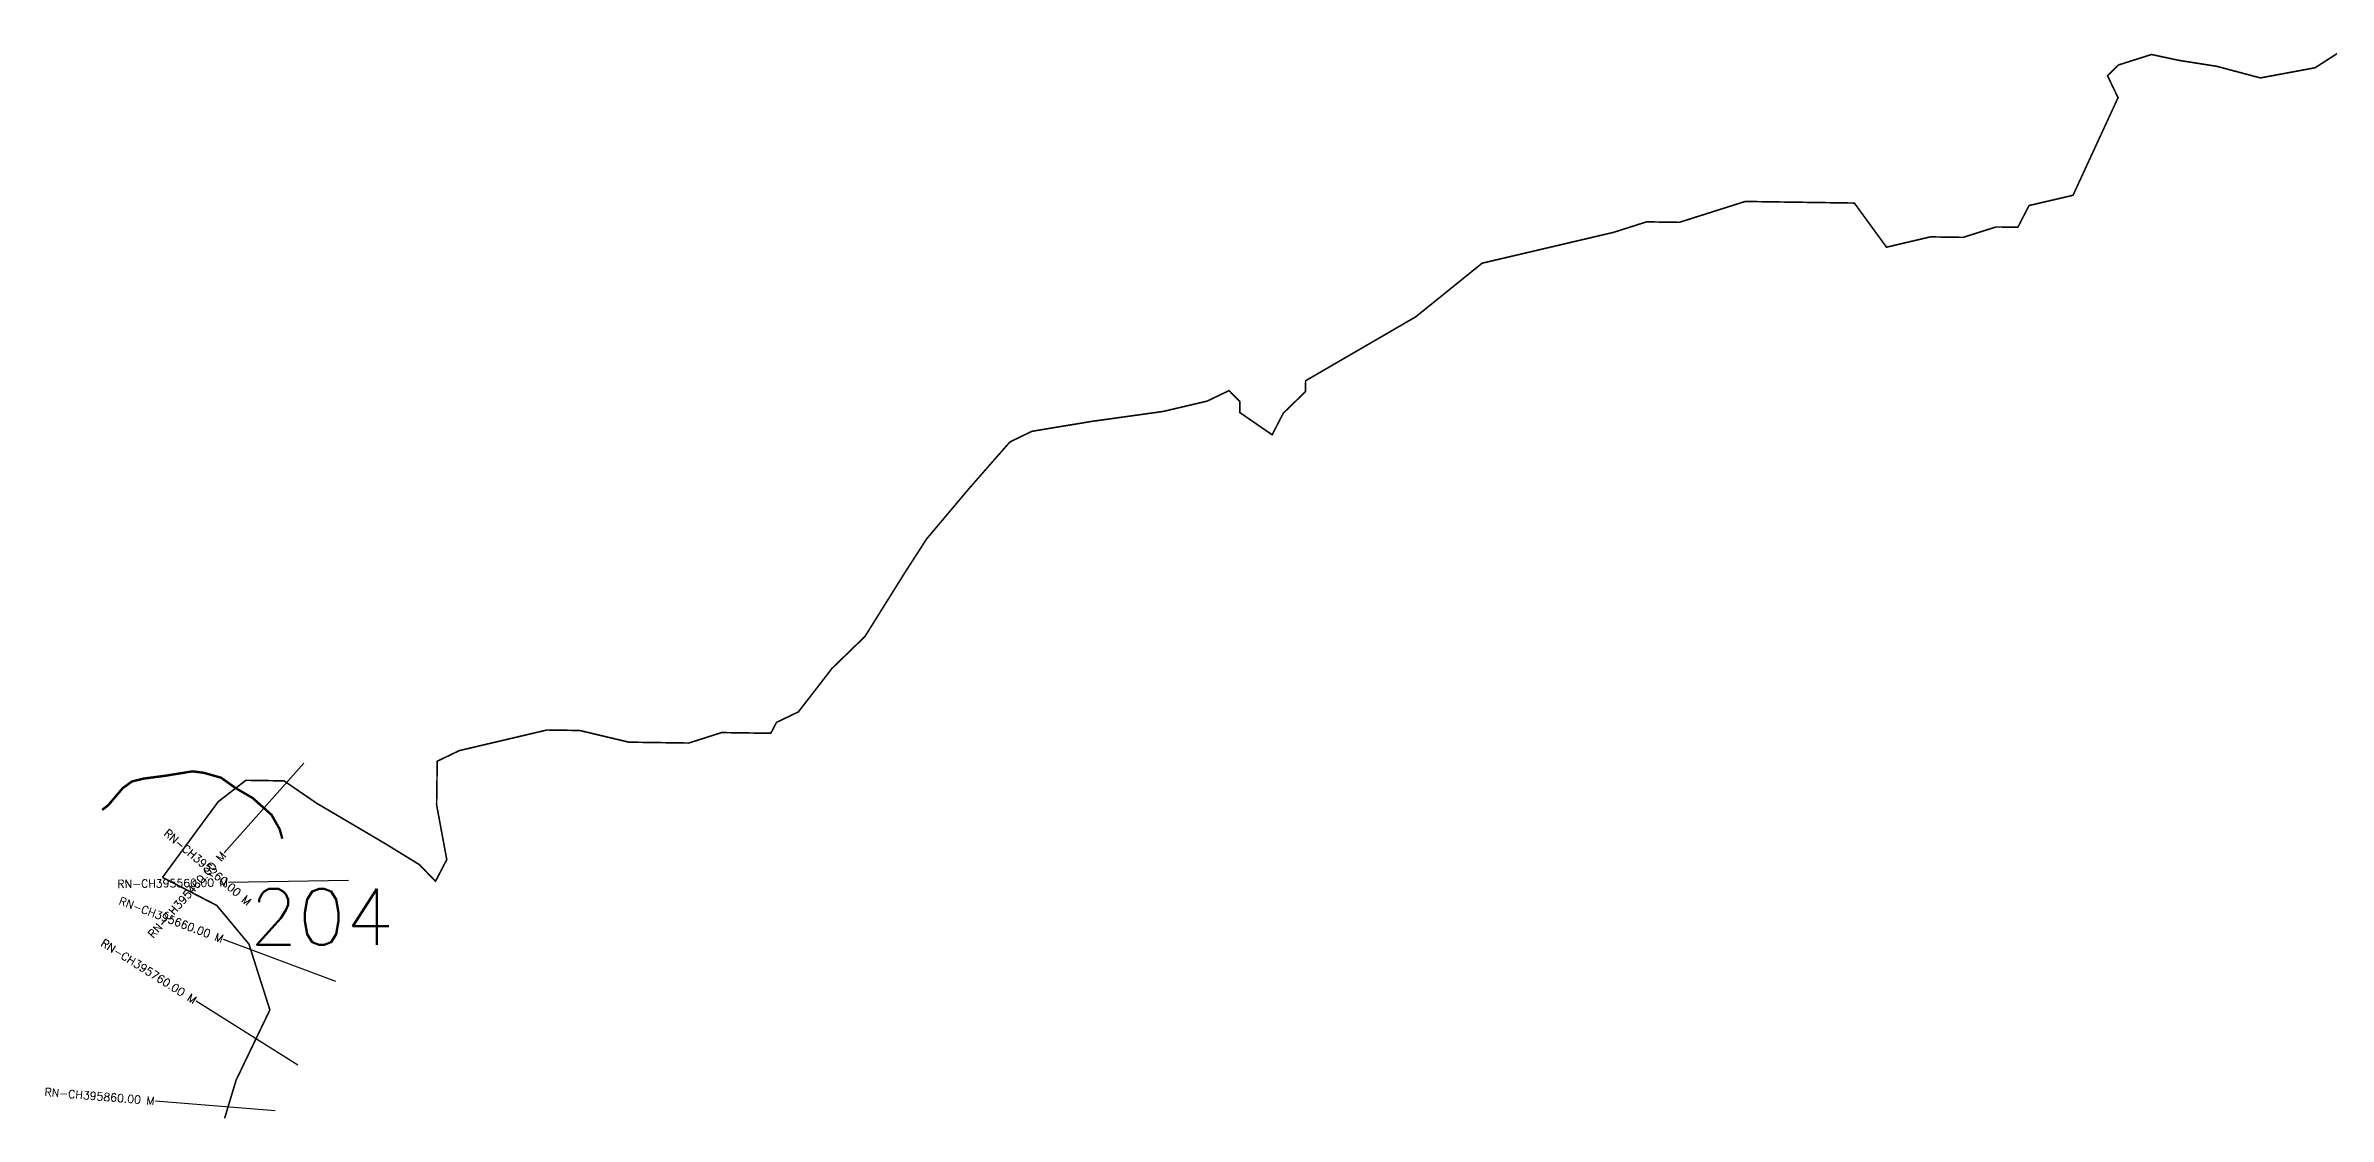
# Model space of a CAD drawing. Header units: metres. Extents: x 303714 to 308640, y 1944274 to 1947844.
# Drawn here: x 303714 to 306567, y 1946361 to 1947700 of the extents above; entities that cross this region are included whole.
import ezdxf
from ezdxf.enums import TextEntityAlignment as Align

# ---------------------------------------------------------------- set-up
doc = ezdxf.new("R2010")
doc.units = ezdxf.units.M
doc.header["$MEASUREMENT"] = 0
for name, color, linetype in [('CS', 134, 'Continuous'), ('CSMark', 6, 'Continuous'), ('NATURALLY PROTECTED', 3, 'Continuous')]:
    doc.layers.add(name, color=color, linetype=linetype)
doc.styles.get("Standard").update_dxf_attribs({"font": 'simplex.shx'})

msp = doc.modelspace()

# ---------------------------------------------------------------- linework, layer by layer
at = {"color": 6, "const_width": 2, "flags": 128}
for points in [[(303860.3, 1946660.2), (303929.9, 1946754.8), (303964.5, 1946781.6), (304012.2, 1946780.9), (304052.8, 1946753), (304116.8, 1946715.3), (304139.3, 1946702), (304181.4, 1946676.1), (304201.5, 1946655.3), (304215.6, 1946682.4), (304202.9, 1946750.9), (304203.7, 1946805.5), (304231.2, 1946818.7), (304340.8, 1946844.5), (304381.8, 1946843.9), (304443, 1946829.3), (304518.1, 1946828.2), (304559.2, 1946841.3), (304620.6, 1946840.4), (304627.7, 1946854), (304655.1, 1946867.2), (304676, 1946894.2), (304696.9, 1946921.3), (304738.4, 1946961.6), (304787.6, 1947040.4), (304815.3, 1947083.4), (304868.6, 1947146.7), (304919.4, 1947204.7), (304946.9, 1947218), (304980.4, 1947223.6), (305022.2, 1947230.5), (305111.1, 1947242.9), (305165.9, 1947255.8), (305193.4, 1947269), (305206.8, 1947255.2), (305206.7, 1947241.6), (305247.2, 1947213.7), (305261.2, 1947240.8), (305288.9, 1947267.7), (305289.1, 1947281.3), (305426.8, 1947361.3), (305509.7, 1947428.3), (305674.1, 1947466.9), (305715.2, 1947480), (305756.2, 1947479.4), (305838.5, 1947505.5), (305974.9, 1947503.5), (306015.1, 1947448.3), (306069.9, 1947461.2), (306110.9, 1947460.6), (306152, 1947473.6), (306179.3, 1947473.3), (306193.3, 1947500.4), (306248.2, 1947513.2), (306304.5, 1947635.3), (306291.3, 1947662.8), (306305.1, 1947676.2), (306346.3, 1947689.3), (306380.3, 1947682), (306427.9, 1947674.5), (306482.4, 1947660), (306550.8, 1947672.7), (306592.2, 1947699.4)], [(303937.9, 1946358.8), (303952.2, 1946406.4), (303994.5, 1946494.5), (303968.3, 1946576.8), (303928.1, 1946625.1), (303860.3, 1946660.2)]]:
    msp.add_lwpolyline(points, dxfattribs=at)
at = {"layer": 'CS'}
for p, q in [((304037, 1946802.9), (303937.3, 1946690.8)), ((304092.9, 1946656.1), (303942.9, 1946653.9)), ((304077.1, 1946529.8), (303936.7, 1946582.6)), ((304029.3, 1946425.2), (303902.4, 1946505.2)), ((304001, 1946368.2), (303851.5, 1946380.5))]:
    msp.add_line(p, q, dxfattribs=at)
at = {"layer": 'NATURALLY PROTECTED', "const_width": 3, "flags": 128}
msp.add_lwpolyline([(303784.9, 1946744.5), (303792.7, 1946750.7), (303810.6, 1946771.8), (303822.2, 1946780.2), (303837.1, 1946783.8), (303864, 1946787.3), (303897.8, 1946792.8), (303911.8, 1946791), (303933.6, 1946784.8), (303951.6, 1946771.9), (303972.9, 1946759.5), (303996.5, 1946738.5), (304006.8, 1946720.3), (304010.1, 1946708.5)], dxfattribs=at)

# ---------------------------------------------------------------- texts
at = {"insert": (303969.3, 1946645.9), "char_height": 70, "attachment_point": 1}
msp.add_mtext_dynamic_manual_height_columns('204', width=95.172, gutter_width=1, heights=[0], dxfattribs=at)
at = {"layer": 'CSMark'}
msp.add_text('RN-CH395260.00 M', height=10, rotation=319.5306, dxfattribs=at).set_placement((303864.3, 1946717.6), align=Align.MIDDLE_LEFT)
for s, rotation, p in [('RN-CH395460.00 M', 48.3812, (303936.7, 1946690)), ('RN-CH395560.00 M', 0.8436, (303941.9, 1946653.9)), ('RN-CH395660.00 M', 339.3883, (303935.8, 1946582.9)), ('RN-CH395760.00 M', 327.7384, (303901.6, 1946505.8)), ('RN-CH395860.00 M', 355.2984, (303850.5, 1946380.6))]:
    msp.add_text(s, height=10, rotation=rotation, dxfattribs=at).set_placement(p, align=Align.MIDDLE_RIGHT)

doc.saveas('drawing.dxf')
